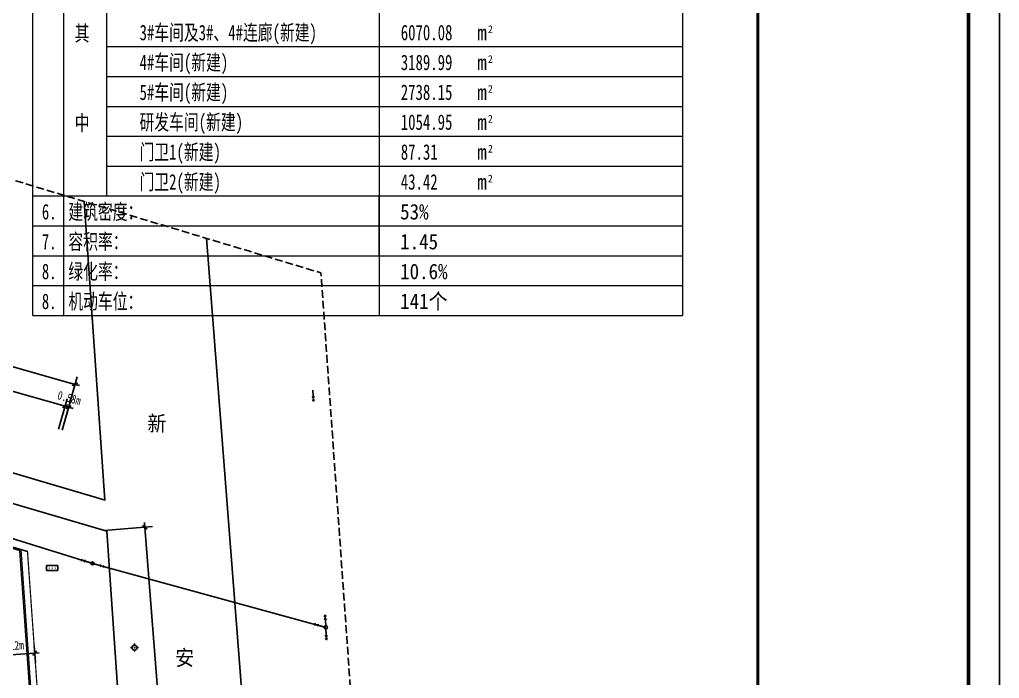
# Model space of a CAD drawing. Header units: millimetres. Extents: x 221342 to 221936, y -165780 to -165359.
# Drawn here: x 221778.1 to 221936.2, y -165559.6 to -165453.3 of the extents above; entities that cross this region are included whole.
import ezdxf

# ---------------------------------------------------------------- set-up
doc = ezdxf.new("R2010")
doc.units = ezdxf.units.MM
for name, pattern in [('CENTER', [5.08, 3.175, -0.635, 0.635, -0.635]), ('DASH', [0.35, 0.25, -0.1]), ('X33', [28, 25, -3])]:
    doc.linetypes.add(name, pattern=pattern)
doc.layers.add('0-道路', color=22, linetype='Continuous', lineweight=0)
doc.layers.add('地形图', color=250, linetype='Continuous', lineweight=13)
for name, color, linetype in [('biao1', 5, 'Continuous'), ('COLUMN', 220, 'Continuous'), ('DLSS', 4, 'Continuous'), ('PUB_DIM', 3, 'Continuous'), ('SOLID_HATCH', 251, 'Continuous'), ('TK', 3, 'Continuous'), ('zt-道路', 240, 'Continuous'), ('工矿建筑物及其它设施', 231, 'Continuous'), ('测量控制点', 1, 'Continuous'), ('管线及附属设施', 4, 'Continuous'), ('轴网标注', 240, 'Continuous')]:
    doc.layers.add(name, color=color, linetype=linetype)
doc.styles.add('-仿宋_GB2312', font='', dxfattribs={"width": 0.8})
doc.styles.add('-黑体', font='', dxfattribs={"width": 0.7})
doc.styles.add('dim_font', font='SIMPLEX.shx', dxfattribs={"width": 0.8})
doc.styles.get('-仿宋_GB2312').set_extended_font_data('FangSong_GB2312')
doc.styles.get('-黑体').set_extended_font_data('SimHei')
doc.dimstyles.new('AXIS150', dxfattribs={"dimscale": 1.5, "dimtxt": 300, "dimasz": 1, "dimexe": 250, "dimexo": 300, "dimgap": 150, "dimtad": 1, "dimdec": 0, "dimtxsty": 'dim_font', "dimblk": '_DIMX', "dimblk1": '_DIMX', "dimblk2": '_DIMX', "dimcen": 2.5, "dimse1": 1, "dimse2": 1, "dimclrt": 9, "dimazin": 3, "dimtfac": 1, "dimtdec": 0, "dimtix": 1, "dimtmove": 2, "dimatfit": 3, "dimldrblk": '_DIMX'})

# ---------------------------------------------------------------- blocks, each defined once
blk = doc.blocks.new('117001')
at = {"layer": '测量控制点', "color": 1, "linetype": 'Continuous', "flags": 128}
for points in [[(-0.4, 0), (-0.65, 0)], [(0, 0.4), (0, 0.65)], [(0.4, 0), (0.65, 0)], [(0, -0.4), (0, -0.65)]]:
    blk.add_lwpolyline(points, dxfattribs=at)
at = {"layer": '测量控制点', "color": 1, "linetype": 'Continuous'}
blk.add_circle((0, 0), 0.4, dxfattribs=at)
at = {"layer": '测量控制点', "color": 1}
blk.add_point((0, 0), dxfattribs=at)
blk = doc.blocks.new('511301')
at = {"layer": '管线及附属设施', "color": 4, "linetype": 'Continuous', "flags": 128}
for points in [[(2, 0), (0.25, 0)], [(1.24, 0.15), (1.5, 0), (1.24, -0.15)], [(1.74, 0.15), (2, 0), (1.74, -0.15)]]:
    blk.add_lwpolyline(points, dxfattribs=at)
blk = doc.blocks.new('604')
at = {"layer": '管线及附属设施', "color": 4, "linetype": 'Continuous'}
blk.add_circle((0, 0), 0.25, dxfattribs=at)
blk = doc.blocks.new('475')
at = {"layer": '工矿建筑物及其它设施', "color": 231, "linetype": 'Continuous', "flags": 128}
for points in [[(-0.9, 0.4), (0.9, 0.4)], [(-0.9, 0.4), (-0.9, -0.4)], [(0.9, 0.4), (0.9, -0.4)], [(-0.9, -0.4), (0.9, -0.4)]]:
    blk.add_lwpolyline(points, dxfattribs=at)
at = {"layer": '工矿建筑物及其它设施', "color": 231}
for points in [[(-0.399857, 0), (-0.599286, 0.013071), (-0.600143, 0)], [(-0.399857, 0), (-0.600143, 0), (-0.599286, -0.013071)], [(-0.399857, 0), (-0.596731, 0.025919), (-0.599286, 0.013071)], [(-0.399857, 0), (-0.599286, -0.013071), (-0.596731, -0.025919)], [(-0.399857, 0), (-0.59252, 0.038323), (-0.596731, 0.025919)], [(-0.399857, 0), (-0.596731, -0.025919), (-0.59252, -0.038323)], [(-0.399857, 0), (-0.586726, 0.050071), (-0.59252, 0.038323)], [(-0.399857, 0), (-0.59252, -0.038323), (-0.586726, -0.050071)], [(-0.399857, 0), (-0.579449, 0.060963), (-0.586726, 0.050071)], [(-0.399857, 0), (-0.586726, -0.050071), (-0.579449, -0.060963)], [(-0.399857, 0), (-0.570812, 0.070812), (-0.579449, 0.060963)], [(-0.399857, 0), (-0.579449, -0.060963), (-0.570812, -0.070812)], [(-0.399857, 0), (-0.560963, 0.079449), (-0.570812, 0.070812)], [(-0.399857, 0), (-0.570812, -0.070812), (-0.560963, -0.079449)], [(-0.399857, 0), (-0.550071, 0.086726), (-0.560963, 0.079449)], [(-0.399857, 0), (-0.560963, -0.079449), (-0.550071, -0.086726)], [(-0.399857, 0), (-0.538323, 0.09252), (-0.550071, 0.086726)], [(-0.399857, 0), (-0.550071, -0.086726), (-0.538323, -0.09252)], [(-0.399857, 0), (-0.525919, 0.096731), (-0.538323, 0.09252)], [(-0.399857, 0), (-0.538323, -0.09252), (-0.525919, -0.096731)], [(-0.399857, 0), (-0.513071, 0.099286), (-0.525919, 0.096731)], [(-0.399857, 0), (-0.525919, -0.096731), (-0.513071, -0.099286)], [(-0.399857, 0), (-0.5, 0.100143), (-0.513071, 0.099286)], [(-0.399857, 0), (-0.513071, -0.099286), (-0.5, -0.100143)], [(-0.399857, 0), (-0.486929, 0.099286), (-0.5, 0.100143)], [(-0.399857, 0), (-0.5, -0.100143), (-0.486929, -0.099286)], [(-0.399857, 0), (-0.474081, 0.096731), (-0.486929, 0.099286)], [(-0.399857, 0), (-0.486929, -0.099286), (-0.474081, -0.096731)], [(-0.399857, 0), (-0.461677, 0.09252), (-0.474081, 0.096731)], [(-0.399857, 0), (-0.474081, -0.096731), (-0.461677, -0.09252)], [(-0.399857, 0), (-0.449929, 0.086726), (-0.461677, 0.09252)], [(-0.399857, 0), (-0.461677, -0.09252), (-0.449929, -0.086726)], [(-0.399857, 0), (-0.439037, 0.079449), (-0.449929, 0.086726)], [(-0.399857, 0), (-0.449929, -0.086726), (-0.439037, -0.079449)], [(-0.399857, 0), (-0.429188, 0.070812), (-0.439037, 0.079449)], [(-0.399857, 0), (-0.439037, -0.079449), (-0.429188, -0.070812)], [(-0.399857, 0), (-0.420551, 0.060963), (-0.429188, 0.070812)], [(-0.399857, 0), (-0.429188, -0.070812), (-0.420551, -0.060963)], [(-0.399857, 0), (-0.413274, 0.050071), (-0.420551, 0.060963)], [(-0.399857, 0), (-0.420551, -0.060963), (-0.413274, -0.050071)], [(-0.399857, 0), (-0.40748, 0.038323), (-0.413274, 0.050071)], [(-0.399857, 0), (-0.413274, -0.050071), (-0.40748, -0.038323)], [(-0.399857, 0), (-0.403269, 0.025919), (-0.40748, 0.038323)], [(-0.399857, 0), (-0.40748, -0.038323), (-0.403269, -0.025919)], [(-0.399857, 0), (-0.400714, 0.013071), (-0.403269, 0.025919)], [(-0.399857, 0), (-0.403269, -0.025919), (-0.400714, -0.013071)], [(-0.399857, 0), (-0.400714, -0.013071), (-0.399857, 0)], [(0.100143, 0), (-0.099286, 0.013071), (-0.100143, 0)], [(0.100143, 0), (-0.100143, 0), (-0.099286, -0.013071)], [(0.100143, 0), (-0.096731, 0.025919), (-0.099286, 0.013071)], [(0.100143, 0), (-0.099286, -0.013071), (-0.096731, -0.025919)], [(0.100143, 0), (-0.09252, 0.038323), (-0.096731, 0.025919)], [(0.100143, 0), (-0.096731, -0.025919), (-0.09252, -0.038323)], [(0.100143, 0), (-0.086726, 0.050071), (-0.09252, 0.038323)], [(0.100143, 0), (-0.09252, -0.038323), (-0.086726, -0.050071)], [(0.100143, 0), (-0.079449, 0.060963), (-0.086726, 0.050071)], [(0.100143, 0), (-0.086726, -0.050071), (-0.079449, -0.060963)], [(0.100143, 0), (-0.070812, 0.070812), (-0.079449, 0.060963)], [(0.100143, 0), (-0.079449, -0.060963), (-0.070812, -0.070812)], [(0.100143, 0), (-0.060963, 0.079449), (-0.070812, 0.070812)], [(0.100143, 0), (-0.070812, -0.070812), (-0.060963, -0.079449)], [(0.100143, 0), (-0.050071, 0.086726), (-0.060963, 0.079449)], [(0.100143, 0), (-0.060963, -0.079449), (-0.050071, -0.086726)], [(0.100143, 0), (-0.038323, 0.09252), (-0.050071, 0.086726)], [(0.100143, 0), (-0.050071, -0.086726), (-0.038323, -0.09252)], [(0.100143, 0), (-0.025919, 0.096731), (-0.038323, 0.09252)], [(0.100143, 0), (-0.038323, -0.09252), (-0.025919, -0.096731)], [(0.100143, 0), (-0.013071, 0.099286), (-0.025919, 0.096731)], [(0.100143, 0), (-0.025919, -0.096731), (-0.013071, -0.099286)], [(0.100143, 0), (0, 0.100143), (-0.013071, 0.099286)], [(0.100143, 0), (-0.013071, -0.099286), (0, -0.100143)], [(0.100143, 0), (0.013071, 0.099286), (0, 0.100143)], [(0.100143, 0), (0, -0.100143), (0.013071, -0.099286)], [(0.100143, 0), (0.025919, 0.096731), (0.013071, 0.099286)], [(0.100143, 0), (0.013071, -0.099286), (0.025919, -0.096731)], [(0.100143, 0), (0.038323, 0.09252), (0.025919, 0.096731)], [(0.100143, 0), (0.025919, -0.096731), (0.038323, -0.09252)], [(0.100143, 0), (0.050071, 0.086726), (0.038323, 0.09252)], [(0.100143, 0), (0.038323, -0.09252), (0.050071, -0.086726)], [(0.100143, 0), (0.060963, 0.079449), (0.050071, 0.086726)], [(0.100143, 0), (0.050071, -0.086726), (0.060963, -0.079449)], [(0.100143, 0), (0.070812, 0.070812), (0.060963, 0.079449)], [(0.100143, 0), (0.060963, -0.079449), (0.070812, -0.070812)], [(0.100143, 0), (0.079449, 0.060963), (0.070812, 0.070812)], [(0.100143, 0), (0.070812, -0.070812), (0.079449, -0.060963)], [(0.100143, 0), (0.086726, 0.050071), (0.079449, 0.060963)], [(0.100143, 0), (0.079449, -0.060963), (0.086726, -0.050071)], [(0.100143, 0), (0.09252, 0.038323), (0.086726, 0.050071)], [(0.100143, 0), (0.086726, -0.050071), (0.09252, -0.038323)], [(0.100143, 0), (0.096731, 0.025919), (0.09252, 0.038323)], [(0.100143, 0), (0.09252, -0.038323), (0.096731, -0.025919)], [(0.100143, 0), (0.099286, 0.013071), (0.096731, 0.025919)], [(0.100143, 0), (0.096731, -0.025919), (0.099286, -0.013071)], [(0.100143, 0), (0.099286, -0.013071), (0.100143, 0)], [(0.600143, 0), (0.400714, 0.013071), (0.399857, 0)], [(0.600143, 0), (0.399857, 0), (0.400714, -0.013071)], [(0.600143, 0), (0.403269, 0.025919), (0.400714, 0.013071)], [(0.600143, 0), (0.400714, -0.013071), (0.403269, -0.025919)], [(0.600143, 0), (0.40748, 0.038323), (0.403269, 0.025919)], [(0.600143, 0), (0.403269, -0.025919), (0.40748, -0.038323)], [(0.600143, 0), (0.413274, 0.050071), (0.40748, 0.038323)], [(0.600143, 0), (0.40748, -0.038323), (0.413274, -0.050071)], [(0.600143, 0), (0.420551, 0.060963), (0.413274, 0.050071)], [(0.600143, 0), (0.413274, -0.050071), (0.420551, -0.060963)], [(0.600143, 0), (0.429188, 0.070812), (0.420551, 0.060963)], [(0.600143, 0), (0.420551, -0.060963), (0.429188, -0.070812)], [(0.600143, 0), (0.439037, 0.079449), (0.429188, 0.070812)], [(0.600143, 0), (0.429188, -0.070812), (0.439037, -0.079449)], [(0.600143, 0), (0.449929, 0.086726), (0.439037, 0.079449)], [(0.600143, 0), (0.439037, -0.079449), (0.449929, -0.086726)], [(0.600143, 0), (0.461677, 0.09252), (0.449929, 0.086726)], [(0.600143, 0), (0.449929, -0.086726), (0.461677, -0.09252)], [(0.600143, 0), (0.474081, 0.096731), (0.461677, 0.09252)], [(0.600143, 0), (0.461677, -0.09252), (0.474081, -0.096731)], [(0.600143, 0), (0.486929, 0.099286), (0.474081, 0.096731)], [(0.600143, 0), (0.474081, -0.096731), (0.486929, -0.099286)], [(0.600143, 0), (0.5, 0.100143), (0.486929, 0.099286)], [(0.600143, 0), (0.486929, -0.099286), (0.5, -0.100143)], [(0.600143, 0), (0.513071, 0.099286), (0.5, 0.100143)], [(0.600143, 0), (0.5, -0.100143), (0.513071, -0.099286)], [(0.600143, 0), (0.525919, 0.096731), (0.513071, 0.099286)], [(0.600143, 0), (0.513071, -0.099286), (0.525919, -0.096731)], [(0.600143, 0), (0.538323, 0.09252), (0.525919, 0.096731)], [(0.600143, 0), (0.525919, -0.096731), (0.538323, -0.09252)], [(0.600143, 0), (0.550071, 0.086726), (0.538323, 0.09252)], [(0.600143, 0), (0.538323, -0.09252), (0.550071, -0.086726)], [(0.600143, 0), (0.560963, 0.079449), (0.550071, 0.086726)], [(0.600143, 0), (0.550071, -0.086726), (0.560963, -0.079449)], [(0.600143, 0), (0.570812, 0.070812), (0.560963, 0.079449)], [(0.600143, 0), (0.560963, -0.079449), (0.570812, -0.070812)], [(0.600143, 0), (0.579449, 0.060963), (0.570812, 0.070812)], [(0.600143, 0), (0.570812, -0.070812), (0.579449, -0.060963)], [(0.600143, 0), (0.586726, 0.050071), (0.579449, 0.060963)], [(0.600143, 0), (0.579449, -0.060963), (0.586726, -0.050071)], [(0.600143, 0), (0.59252, 0.038323), (0.586726, 0.050071)], [(0.600143, 0), (0.586726, -0.050071), (0.59252, -0.038323)], [(0.600143, 0), (0.596731, 0.025919), (0.59252, 0.038323)], [(0.600143, 0), (0.59252, -0.038323), (0.596731, -0.025919)], [(0.600143, 0), (0.599286, 0.013071), (0.596731, 0.025919)], [(0.600143, 0), (0.596731, -0.025919), (0.599286, -0.013071)], [(0.600143, 0), (0.599286, -0.013071), (0.600143, 0)]]:
    blk.add_solid(points, dxfattribs=at)
blk = doc.blocks.new('_DIMX')
blk.add_line((-150, 0), (150, 0))
at = {"const_width": 50}
blk.add_lwpolyline([(-70, -70), (70, 70)], dxfattribs=at)
blk = doc.blocks.new('*D137')
at = {"layer": 'Defpoints', "color": 0, "linetype": 'Continuous', "transparency": 16777216}
for p in [(221501.36, -165438.99), (221787.01, -165512.17), (221784.92, -165519.54)]:
    blk.add_point(p, dxfattribs=at)
at = {"layer": '轴网标注', "color": 0, "linetype": 'Continuous', "lineweight": -2, "transparency": 16777216}
for p, q in [((221501.36, -165438.99), (221503.8, -165430.43)), ((221503.46, -165431.63), (221787, -165512.17)), ((221784.92, -165519.54), (221787.35, -165510.97))]:
    blk.add_line(p, q, dxfattribs=at)
at = {"layer": '轴网标注', "color": 0, "linetype": 'Continuous', "lineweight": -2, "transparency": 16777216, "xscale": 0.005, "yscale": 0.005, "zscale": 0.005}
for p, rotation in [((221503.46, -165431.63), 164.1427629060019), ((221787.01, -165512.17), 344.142762906002)]:
    blk.add_blockref('_DIMX', p, dxfattribs=dict(at, rotation=rotation))
at = {"layer": '轴网标注', "color": 9, "linetype": 'Continuous', "transparency": 16777216, "insert": (221645.63, -165470.51), "char_height": 1.4, "attachment_point": 5, "rotation": 344.1428, "style": '-仿宋_GB2312'}
blk.add_mtext('\\A1;294.77m', dxfattribs=at)
blk = doc.blocks.new('*D156')
at = {"layer": 'Defpoints', "color": 0, "linetype": 'Continuous', "transparency": 16777216}
for p in [(221798.28, -165535.23), (221791.7, -165535.75), (221797.05, -165604.38)]:
    blk.add_point(p, dxfattribs=at)
at = {"layer": '轴网标注', "color": 0, "linetype": 'Continuous', "lineweight": -2, "transparency": 16777216}
for p, q in [((221791.7, -165535.75), (221799.53, -165535.14)), ((221803.63, -165603.86), (221798.28, -165535.24)), ((221797.05, -165604.38), (221804.88, -165603.76))]:
    blk.add_line(p, q, dxfattribs=at)
at = {"layer": '轴网标注', "color": 0, "linetype": 'Continuous', "lineweight": -2, "transparency": 16777216, "xscale": 0.005, "yscale": 0.005, "zscale": 0.005}
for p, rotation in [((221798.28, -165535.23), 94.45958855007079), ((221803.63, -165603.86), 274.4595885500708)]:
    blk.add_blockref('_DIMX', p, dxfattribs=dict(at, rotation=rotation))
at = {"layer": '轴网标注', "color": 9, "linetype": 'Continuous', "transparency": 16777216, "insert": (221802.4, -165569.44), "char_height": 1.4, "attachment_point": 5, "rotation": 274.4596, "style": '-仿宋_GB2312'}
blk.add_mtext('\\A1;70.05m', dxfattribs=at)
blk = doc.blocks.new('*D157')
at = {"layer": 'Defpoints', "color": 0, "linetype": 'Continuous', "transparency": 16777216}
for p in [(221780.5, -165555.57), (221773.51, -165557.59), (221780.61, -165557.08)]:
    blk.add_point(p, dxfattribs=at)
at = {"layer": '轴网标注', "color": 0, "linetype": 'Continuous', "lineweight": -2, "transparency": 16777216}
for p, q in [((221780.61, -165557.08), (221780.41, -165554.32)), ((221773.51, -165557.59), (221773.31, -165554.83)), ((221773.41, -165556.07), (221780.5, -165555.57))]:
    blk.add_line(p, q, dxfattribs=at)
at = {"layer": '轴网标注', "color": 0, "linetype": 'Continuous', "lineweight": -2, "transparency": 16777216, "xscale": 0.005, "yscale": 0.005, "zscale": 0.005}
for p, rotation in [((221773.4, -165556.07), 184.0540893112006), ((221780.5, -165555.57), 4.054089311200597)]:
    blk.add_blockref('_DIMX', p, dxfattribs=dict(at, rotation=rotation))
at = {"layer": '轴网标注', "color": 9, "linetype": 'Continuous', "transparency": 16777216, "insert": (221776.85, -165554.37), "char_height": 1.4, "attachment_point": 5, "rotation": 4.0541, "style": '-仿宋_GB2312'}
blk.add_mtext('\\A1;7.12m', dxfattribs=at)
blk = doc.blocks.new('*D121')
at = {"layer": 'Defpoints', "color": 0, "linetype": 'Continuous', "transparency": 16777216}
for p in [(221754.17, -165506.82), (221753.12, -165510.5), (221784.36, -165519.38)]:
    blk.add_point(p, dxfattribs=at)
at = {"layer": '轴网标注', "color": 0, "linetype": 'Continuous', "lineweight": -2, "transparency": 16777216}
for p, q in [((221753.12, -165510.5), (221754.51, -165505.61)), ((221785.41, -165515.69), (221754.17, -165506.82)), ((221784.36, -165519.38), (221785.75, -165514.49))]:
    blk.add_line(p, q, dxfattribs=at)
at = {"layer": '轴网标注', "color": 0, "linetype": 'Continuous', "lineweight": -2, "transparency": 16777216, "xscale": 0.005, "yscale": 0.005, "zscale": 0.005}
for p, rotation in [((221754.17, -165506.82), 164.1427629060019), ((221785.41, -165515.69), 344.142762906002)]:
    blk.add_blockref('_DIMX', p, dxfattribs=dict(at, rotation=rotation))
at = {"layer": '轴网标注', "color": 9, "linetype": 'Continuous', "transparency": 16777216, "insert": (221770.18, -165509.86), "char_height": 1.4, "attachment_point": 5, "rotation": 344.1428, "style": '-仿宋_GB2312'}
blk.add_mtext('\\A1;32.48m', dxfattribs=at)
blk = doc.blocks.new('*D122')
at = {"layer": 'Defpoints', "color": 0, "linetype": 'Continuous', "transparency": 16777216}
for p in [(221785.97, -165515.85), (221784.36, -165519.38), (221784.92, -165519.54)]:
    blk.add_point(p, dxfattribs=at)
at = {"layer": '轴网标注', "color": 0, "linetype": 'Continuous', "lineweight": -2, "transparency": 16777216}
for p, q in [((221784.36, -165519.38), (221785.75, -165514.49)), ((221784.92, -165519.54), (221786.31, -165514.65)), ((221785.41, -165515.69), (221785.4, -165515.69)), ((221785.41, -165515.69), (221785.97, -165515.85)), ((221785.97, -165515.85), (221785.97, -165515.85))]:
    blk.add_line(p, q, dxfattribs=at)
at = {"layer": '轴网标注', "color": 0, "linetype": 'Continuous', "lineweight": -2, "transparency": 16777216, "xscale": 0.005, "yscale": 0.005, "zscale": 0.005}
for p, rotation in [((221785.41, -165515.69), 344.142762906002), ((221785.97, -165515.85), 164.1427629060019)]:
    blk.add_blockref('_DIMX', p, dxfattribs=dict(at, rotation=rotation))
at = {"layer": '轴网标注', "color": 9, "linetype": 'Continuous', "transparency": 16777216, "insert": (221786.08, -165514.37), "char_height": 1.4, "attachment_point": 5, "rotation": 344.1428, "style": '-仿宋_GB2312'}
blk.add_mtext('\\A1;0.58m', dxfattribs=at)

msp = doc.modelspace()

# ---------------------------------------------------------------- linework, layer by layer
at = {"color": 1, "linetype": 'CENTER', "ltscale": 0.005, "const_width": 0.2, "flags": 128}
msp.add_lwpolyline([(221603.925, -165580.583), (221610.9, -165556.03), (221478.696, -165518.473), (221496.499, -165456.12), (221779.341, -165539.17), (221785.941, -165632.291), (221603.925, -165580.583)], dxfattribs=at)
at = {"layer": '0-道路', "linetype": 'Continuous'}
for p, q in [((221778.317, -165538.869), (221617.874, -165491.759)), ((221778.089, -165539.053), (221635.31, -165497.129)), ((221781.93, -165593.242), (221778.089, -165539.053)), ((221782.186, -165593.463), (221778.317, -165538.869))]:
    msp.add_line(p, q, dxfattribs=at)
at = {"layer": 'biao1', "color": 5, "linetype": 'Continuous', "flags": 128}
msp.add_lwpolyline([(221827.486, -165551.402), (221789.836, -165541.076), (221745.238, -165527.219), (221696.996, -165513.972), (221634.136, -165495.013), (221560.548, -165473.496), (221480.715, -165450.256)], dxfattribs=at)
at = {"layer": 'COLUMN', "color": 211, "linetype": 'DASH', "ltscale": 5, "flags": 128}
msp.add_lwpolyline([(221377.584, -165692.787), (221605.982, -165757.663), (221638.771, -165642.23), (221841.266, -165699.749), (221826.696, -165494.171), (221465.005, -165385.02)], close=True, dxfattribs=at)
at = {"layer": 'DLSS', "linetype": 'X33', "const_width": 0.2, "flags": 128}
msp.add_lwpolyline([(221791.723, -165529.736), (221791.8, -165530.85)], dxfattribs=at)
at = {"layer": 'PUB_DIM', "color": 1, "lineweight": 0}
for p, q in [((221785.177, -165374.256), (221785.177, -165501.046)), ((221836.095, -165443.188), (221836.095, -165491.403)), ((221792.079, -165448.01), (221792.079, -165481.76)), ((221792.079, -165457.653), (221885.058, -165457.653)), ((221792.079, -165457.653), (221885.058, -165457.653)), ((221792.079, -165457.653), (221885.058, -165457.653)), ((221792.079, -165457.653), (221885.058, -165457.653)), ((221792.079, -165462.474), (221885.058, -165462.474)), ((221792.079, -165462.474), (221885.058, -165462.474)), ((221792.079, -165462.474), (221885.058, -165462.474)), ((221792.079, -165462.474), (221885.058, -165462.474)), ((221792.079, -165467.296), (221885.058, -165467.296)), ((221792.079, -165472.117), (221885.058, -165472.117)), ((221792.079, -165476.938), (221885.058, -165476.938)), ((221792.079, -165476.938), (221885.058, -165476.938)), ((221792.079, -165476.938), (221885.058, -165476.938)), ((221792.079, -165476.938), (221885.058, -165476.938)), ((221792.079, -165476.938), (221885.058, -165476.938)), ((221792.079, -165476.938), (221885.058, -165476.938)), ((221792.079, -165476.938), (221885.058, -165476.938)), ((221792.079, -165476.938), (221885.058, -165476.938)), ((221792.079, -165476.938), (221885.058, -165476.938)), ((221792.079, -165476.938), (221885.058, -165476.938)), ((221792.079, -165476.938), (221885.058, -165476.938)), ((221792.079, -165476.938), (221885.058, -165476.938)), ((221792.079, -165476.938), (221885.058, -165476.938)), ((221792.079, -165476.938), (221885.058, -165476.938)), ((221792.079, -165476.938), (221885.058, -165476.938)), ((221792.079, -165476.938), (221885.058, -165476.938)), ((221792.079, -165476.938), (221885.058, -165476.938)), ((221792.079, -165476.938), (221885.058, -165476.938)), ((221792.079, -165476.938), (221885.058, -165476.938)), ((221792.079, -165476.938), (221885.058, -165476.938)), ((221792.079, -165476.938), (221885.058, -165476.938)), ((221792.079, -165476.938), (221885.058, -165476.938)), ((221792.079, -165476.938), (221885.058, -165476.938)), ((221792.079, -165476.938), (221885.058, -165476.938)), ((221792.079, -165476.938), (221885.058, -165476.938)), ((221792.079, -165476.938), (221885.058, -165476.938)), ((221792.079, -165476.938), (221885.058, -165476.938)), ((221792.079, -165476.938), (221885.058, -165476.938)), ((221792.079, -165476.938), (221885.058, -165476.938)), ((221792.079, -165476.938), (221885.058, -165476.938)), ((221792.079, -165476.938), (221885.058, -165476.938)), ((221792.079, -165476.938), (221885.058, -165476.938)), ((221792.079, -165476.938), (221885.058, -165476.938)), ((221792.079, -165476.938), (221885.058, -165476.938)), ((221792.079, -165476.938), (221885.058, -165476.938)), ((221792.079, -165476.938), (221885.058, -165476.938)), ((221792.079, -165476.938), (221885.058, -165476.938)), ((221792.079, -165476.938), (221885.058, -165476.938)), ((221792.079, -165476.938), (221885.058, -165476.938)), ((221792.079, -165476.938), (221885.058, -165476.938)), ((221792.079, -165476.938), (221885.058, -165476.938)), ((221792.079, -165476.938), (221885.058, -165476.938)), ((221792.079, -165476.938), (221885.058, -165476.938)), ((221792.079, -165476.938), (221885.058, -165476.938)), ((221792.079, -165476.938), (221885.058, -165476.938)), ((221792.079, -165476.938), (221885.058, -165476.938)), ((221792.079, -165476.938), (221885.058, -165476.938)), ((221792.079, -165476.938), (221885.058, -165476.938)), ((221792.079, -165476.938), (221885.058, -165476.938)), ((221792.079, -165476.938), (221885.058, -165476.938)), ((221792.079, -165476.938), (221885.058, -165476.938)), ((221792.079, -165476.938), (221885.058, -165476.938)), ((221792.079, -165476.938), (221885.058, -165476.938)), ((221792.079, -165476.938), (221885.058, -165476.938)), ((221792.079, -165476.938), (221885.058, -165476.938)), ((221792.079, -165476.938), (221885.058, -165476.938)), ((221792.079, -165476.938), (221885.058, -165476.938)), ((221792.079, -165476.938), (221885.058, -165476.938)), ((221796.258, -165476.938), (221885.058, -165476.938)), ((221796.258, -165476.938), (221885.058, -165476.938)), ((221796.258, -165476.938), (221885.058, -165476.938)), ((221796.258, -165476.938), (221885.058, -165476.938)), ((221796.258, -165476.938), (221885.058, -165476.938)), ((221796.258, -165476.938), (221885.058, -165476.938)), ((221796.258, -165476.938), (221885.058, -165476.938)), ((221796.258, -165476.938), (221885.058, -165476.938)), ((221796.258, -165476.938), (221885.058, -165476.938)), ((221796.258, -165476.938), (221885.058, -165476.938)), ((221796.258, -165476.938), (221885.058, -165476.938)), ((221796.258, -165476.938), (221885.058, -165476.938)), ((221796.258, -165476.938), (221885.058, -165476.938)), ((221796.258, -165476.938), (221885.058, -165476.938)), ((221796.258, -165476.938), (221885.058, -165476.938)), ((221796.258, -165476.938), (221885.058, -165476.938)), ((221796.258, -165476.938), (221885.058, -165476.938)), ((221796.258, -165476.938), (221885.058, -165476.938)), ((221796.258, -165476.938), (221885.058, -165476.938)), ((221796.258, -165476.938), (221885.058, -165476.938)), ((221796.258, -165476.938), (221885.058, -165476.938)), ((221796.258, -165476.938), (221885.058, -165476.938)), ((221796.258, -165476.938), (221885.058, -165476.938)), ((221796.258, -165476.938), (221885.058, -165476.938)), ((221796.258, -165476.938), (221885.058, -165476.938)), ((221796.258, -165476.938), (221885.058, -165476.938)), ((221780.177, -165481.76), (221885.058, -165481.76)), ((221780.177, -165481.76), (221885.058, -165481.76)), ((221785.177, -165481.76), (221885.058, -165481.76)), ((221785.177, -165481.76), (221885.058, -165481.76)), ((221785.177, -165481.76), (221885.058, -165481.76)), ((221785.177, -165481.76), (221885.058, -165481.76)), ((221785.177, -165481.76), (221885.058, -165481.76)), ((221785.177, -165481.76), (221885.058, -165481.76)), ((221785.177, -165481.76), (221885.058, -165481.76)), ((221785.177, -165481.76), (221885.058, -165481.76)), ((221785.177, -165481.76), (221885.058, -165481.76)), ((221785.177, -165481.76), (221885.058, -165481.76)), ((221785.177, -165481.76), (221885.058, -165481.76)), ((221785.177, -165481.76), (221885.058, -165481.76)), ((221785.177, -165481.76), (221885.058, -165481.76)), ((221785.177, -165481.76), (221885.058, -165481.76)), ((221785.177, -165481.76), (221885.058, -165481.76)), ((221785.177, -165481.76), (221885.058, -165481.76)), ((221785.177, -165481.76), (221885.058, -165481.76)), ((221785.177, -165481.76), (221885.058, -165481.76)), ((221785.177, -165481.76), (221885.058, -165481.76)), ((221785.177, -165481.76), (221885.058, -165481.76)), ((221785.177, -165481.76), (221885.058, -165481.76)), ((221785.177, -165481.76), (221885.058, -165481.76)), ((221785.177, -165481.76), (221885.058, -165481.76)), ((221785.177, -165481.76), (221885.058, -165481.76)), ((221785.177, -165481.76), (221885.058, -165481.76)), ((221785.177, -165481.76), (221885.058, -165481.76)), ((221785.177, -165481.76), (221885.058, -165481.76)), ((221785.177, -165481.76), (221885.058, -165481.76)), ((221785.177, -165481.76), (221885.058, -165481.76)), ((221785.177, -165481.76), (221885.058, -165481.76)), ((221785.177, -165481.76), (221885.058, -165481.76)), ((221785.177, -165481.76), (221885.058, -165481.76)), ((221785.177, -165481.76), (221885.058, -165481.76)), ((221785.177, -165481.76), (221885.058, -165481.76)), ((221785.177, -165481.76), (221885.058, -165481.76)), ((221785.177, -165481.76), (221885.058, -165481.76)), ((221785.177, -165481.76), (221885.058, -165481.76)), ((221785.177, -165481.76), (221885.058, -165481.76)), ((221785.177, -165481.76), (221885.058, -165481.76)), ((221785.177, -165481.76), (221885.058, -165481.76)), ((221785.177, -165481.76), (221885.058, -165481.76)), ((221785.177, -165481.76), (221885.058, -165481.76)), ((221785.177, -165481.76), (221885.058, -165481.76)), ((221785.177, -165481.76), (221885.058, -165481.76)), ((221785.177, -165481.76), (221885.058, -165481.76)), ((221785.177, -165481.76), (221885.058, -165481.76)), ((221785.177, -165481.76), (221885.058, -165481.76)), ((221785.177, -165481.76), (221885.058, -165481.76)), ((221785.177, -165481.76), (221885.058, -165481.76)), ((221785.177, -165481.76), (221885.058, -165481.76)), ((221785.177, -165481.76), (221885.058, -165481.76)), ((221785.177, -165481.76), (221885.058, -165481.76)), ((221785.177, -165481.76), (221885.058, -165481.76)), ((221792.079, -165481.76), (221885.058, -165481.76)), ((221792.079, -165481.76), (221885.058, -165481.76)), ((221792.079, -165481.76), (221885.058, -165481.76)), ((221796.258, -165481.76), (221885.058, -165481.76)), ((221796.258, -165481.76), (221885.058, -165481.76)), ((221796.258, -165481.76), (221885.058, -165481.76)), ((221796.258, -165481.76), (221885.058, -165481.76)), ((221796.258, -165481.76), (221885.058, -165481.76)), ((221796.258, -165481.76), (221885.058, -165481.76)), ((221796.258, -165481.76), (221885.058, -165481.76)), ((221796.258, -165481.76), (221885.058, -165481.76)), ((221796.258, -165481.76), (221885.058, -165481.76)), ((221796.258, -165481.76), (221885.058, -165481.76)), ((221796.258, -165481.76), (221885.058, -165481.76)), ((221796.258, -165481.76), (221885.058, -165481.76)), ((221796.258, -165481.76), (221885.058, -165481.76)), ((221796.258, -165481.76), (221885.058, -165481.76)), ((221796.258, -165481.76), (221885.058, -165481.76)), ((221796.258, -165481.76), (221885.058, -165481.76)), ((221796.258, -165481.76), (221885.058, -165481.76)), ((221796.258, -165481.76), (221885.058, -165481.76)), ((221796.258, -165481.76), (221885.058, -165481.76)), ((221796.258, -165481.76), (221885.058, -165481.76)), ((221796.258, -165481.76), (221885.058, -165481.76)), ((221796.258, -165481.76), (221885.058, -165481.76)), ((221796.258, -165481.76), (221885.058, -165481.76)), ((221796.258, -165481.76), (221885.058, -165481.76)), ((221796.258, -165481.76), (221885.058, -165481.76)), ((221796.258, -165481.76), (221885.058, -165481.76)), ((221836.095, -165491.403), (221836.095, -165481.76)), ((221836.095, -165481.76), (221836.095, -165501.046)), ((221780.177, -165486.581), (221885.058, -165486.581)), ((221780.177, -165491.403), (221885.058, -165491.403)), ((221785.177, -165491.403), (221885.058, -165491.403)), ((221780.177, -165496.224), (221885.058, -165496.224)), ((221780.177, -165496.224), (221885.058, -165496.224)), ((221785.177, -165496.224), (221885.058, -165496.224)), ((221785.177, -165496.224), (221885.058, -165496.224)), ((221785.177, -165496.224), (221885.058, -165496.224)), ((221780.177, -165501.046), (221885.058, -165501.046)), ((221785.177, -165501.046), (221885.058, -165501.046)), ((221785.177, -165501.046), (221885.058, -165501.046))]:
    msp.add_line(p, q, dxfattribs=at)
msp.add_lwpolyline([(221780.177, -165501.046), (221780.177, -165374.256), (221885.058, -165374.256), (221885.058, -165501.046)], dxfattribs=at)
at = {"layer": 'SOLID_HATCH', "linetype": 'Continuous'}
msp.add_line((221635.145, -165496.83), (221779.341, -165539.17), dxfattribs=at)
at = {"layer": 'TK'}
msp.add_lwpolyline([(221341.684, -165779.755), (221936.184, -165779.755), (221936.184, -165359.255), (221341.684, -165359.255)], close=True, dxfattribs=at)
at = {"layer": 'TK', "const_width": 0.6}
msp.add_lwpolyline([(221354.184, -165774.755), (221931.184, -165774.755), (221931.184, -165364.255), (221354.184, -165364.255)], close=True, dxfattribs=at)
at = {"layer": 'TK', "const_width": 0.5}
msp.add_lwpolyline([(221897.184, -165774.755), (221897.184, -165364.255)], dxfattribs=at)
at = {"layer": 'zt-道路', "linetype": 'Continuous'}
for p, q in [((221788.501, -165482.644), (221791.8, -165530.85)), ((221635.858, -165484.792), (221791.856, -165530.867)), ((221826.373, -165722.04), (221808.209, -165488.592)), ((221639.396, -165490.866), (221792.144, -165535.88)), ((221792.144, -165535.88), (221794.735, -165573.747))]:
    msp.add_line(p, q, dxfattribs=at)

# ---------------------------------------------------------------- block references
at = {"layer": '地形图', "color": 250, "linetype": 'Continuous'}
for name, p, rotation in [('511301', (221825.366, -165512.868), 273.1483349998574), ('511301', (221789.836, -165541.076), 162.7398849992786), ('604', (221789.836, -165541.076), 164.6627610008058), ('511301', (221789.836, -165541.076), 344.6627660008636), ('511301', (221827.486, -165551.402), 93.14832700028253), ('511301', (221827.486, -165551.402), 164.6627610008058), ('604', (221827.486, -165551.402), 273.1483349998574), ('511301', (221827.486, -165551.402), 273.0067049998663)]:
    msp.add_blockref(name, p, dxfattribs=dict(at, rotation=rotation))
for name, p in [('475', (221783.335, -165541.832)), ('117001', (221796.615, -165554.669))]:
    msp.add_blockref(name, p, dxfattribs=at)

# ---------------------------------------------------------------- texts
at = {"layer": 'PUB_DIM', "color": 5, "lineweight": 0, "style": '-黑体'}
for s, height, width, p in [('其', 2.5, 0.7, (221786.954, -165456.737)), ('m', 2.5, 0.9, (221851.92, -165456.621)), ('2', 1.25, 0.9, (221853.655, -165455.463)), ('m', 2.5, 0.9, (221851.92, -165461.442)), ('2', 1.25, 0.9, (221853.655, -165460.284)), ('m', 2.5, 0.9, (221851.92, -165466.263)), ('2', 1.25, 0.9, (221853.655, -165465.106)), ('中', 2.5, 0.7, (221786.954, -165471.201)), ('m', 2.5, 0.9, (221851.92, -165471.085)), ('2', 1.25, 0.9, (221853.655, -165469.927)), ('m', 2.5, 0.9, (221851.92, -165475.906)), ('2', 1.25, 0.9, (221853.655, -165474.749)), ('2', 1.25, 0.9, (221853.655, -165479.57)), ('m', 2.5, 0.9, (221851.92, -165480.728)), ('6.', 2.5, 0.7, (221781.659, -165485.549)), ('建筑密度：', 2.5, 0.7, (221785.934, -165485.549)), ('53%', 2.5, 0.9, (221839.477, -165485.549)), ('7.', 2.5, 0.7, (221781.659, -165490.371)), ('容积率：', 2.5, 0.7, (221785.934, -165490.371)), ('1.45', 2.5, 0.9, (221839.477, -165490.371)), ('8.', 2.5, 0.7, (221781.659, -165495.192)), ('绿化率：', 2.5, 0.7, (221785.934, -165495.192)), ('10.6%', 2.5, 0.9, (221839.477, -165495.192)), ('8.', 2.5, 0.7, (221781.659, -165500.013)), ('机动车位：', 2.5, 0.7, (221785.934, -165500.013)), ('141个', 2.5, 0.9, (221839.477, -165500.013)), ('新', 2.5, 0.9, (221798.686, -165519.733)), ('安', 2.5, 0.9, (221803.173, -165557.55))]:
    msp.add_text(s, height=height, dxfattribs=dict(at, width=width)).set_placement(p)
at = {"layer": 'PUB_DIM', "color": 7, "lineweight": 0, "style": '-黑体', "width": 0.7}
for s, p in [('3#车间及3#、4#连廊(新建)', (221797.426, -165456.621)), ('6070.08', (221839.582, -165456.621)), ('4#车间(新建)', (221797.426, -165461.442)), ('3189.99', (221839.582, -165461.442)), ('5#车间(新建)', (221797.426, -165466.263)), ('2738.15', (221839.582, -165466.263)), ('研发车间(新建)', (221797.426, -165471.085)), ('1054.95', (221839.582, -165471.085)), ('门卫1(新建)', (221797.426, -165475.906)), ('87.31', (221839.582, -165475.906)), ('门卫2(新建)', (221797.426, -165480.728)), ('43.42', (221839.582, -165480.728))]:
    msp.add_text(s, height=2.5, dxfattribs=at).set_placement(p)

# ---------------------------------------------------------------- dimensions: what is measured, and where the dimension line sits
at = {"layer": '轴网标注', "color": 77, "linetype": 'Continuous'}
for base, p1, p2, angle, picture, middle in [((221787.009, -165512.174), (221501.364, -165438.992), (221784.918, -165519.536), 344.14276, '*D137', (221645.628, -165470.507)), ((221754.166, -165506.816), (221784.363, -165519.378), (221753.119, -165510.503), 164.14276, '*D121', (221770.184, -165509.858)), ((221785.965, -165515.848), (221784.363, -165519.378), (221784.918, -165519.536), 344.14276, '*D122', (221786.084, -165514.375))]:
    dim = msp.add_linear_dim(base=base, p1=p1, p2=p2, angle=angle, dimstyle='AXIS150', override={"dimscale": 0.005, "dimtxt": 280, "dimexo": 0, "dimdec": 2, "dimpost": 'm', "dimtxsty": '-仿宋_GB2312', "dimsah": 1, "dimse1": 0, "dimse2": 0}, dxfattribs=at)
    dim.commit()
    dim.dimension.update_dxf_attribs({"geometry": picture, "text_midpoint": middle})
dim = msp.add_aligned_dim(p1=(221797.049, -165604.375), p2=(221791.696, -165535.748), distance=-6.604, text='70.05m', dimstyle='AXIS150', override={"dimscale": 0.005, "dimtxt": 280, "dimexo": 0, "dimdec": 2, "dimpost": 'm', "dimtxsty": '-仿宋_GB2312', "dimsah": 1, "dimse1": 0, "dimse2": 0}, dxfattribs=at)
dim.commit()
dim.dimension.update_dxf_attribs({"geometry": '*D156', "text_midpoint": (221802.402, -165569.435)})
dim = msp.add_aligned_dim(p1=(221773.51, -165557.585), p2=(221780.61, -165557.082), distance=1.516, dimstyle='AXIS150', override={"dimscale": 0.005, "dimtxt": 280, "dimexo": 0, "dimdec": 2, "dimpost": 'm', "dimtxsty": '-仿宋_GB2312', "dimsah": 1, "dimse1": 0, "dimse2": 0}, dxfattribs=at)
dim.commit()
dim.dimension.update_dxf_attribs({"geometry": '*D157', "text_midpoint": (221776.85, -165554.375)})

doc.saveas('drawing.dxf')
